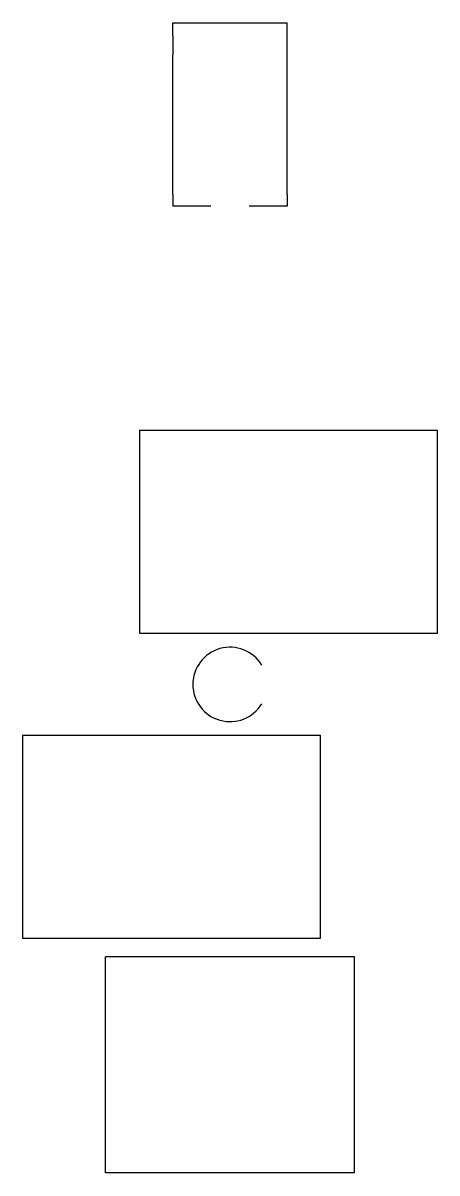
# Model space of a CAD drawing. Extents: x -16.3 to 16.3, y -44.2 to 46.3.
import ezdxf

# ---------------------------------------------------------------- set-up
doc = ezdxf.new("R2010")
doc.units = 0
doc.header["$MEASUREMENT"] = 0
doc.layers.add('MODELSKETCH_VISIBLE', color=7, linetype='CONTINUOUS')

msp = doc.modelspace()

# ---------------------------------------------------------------- linework, layer by layer
at = {"layer": 'MODELSKETCH_VISIBLE'}
for p, q in [((-4.5, 45.3), (-4.5, 46.3)), ((-4.5, 46.3), (4.5, 46.3)), ((4.5, 45.3), (4.5, 46.3)), ((-4.5, 45.3), (-4.5, 43.8)), ((4.5, 43.8), (4.5, 45.3)), ((-4.5, 42.8), (-4.5, 43.8)), ((4.5, 42.8), (4.5, 43.8)), ((-4.5, 32.8), (-4.5, 42.8)), ((4.5, 32.8), (4.5, 42.8)), ((-4.5, 32.8), (-4.5, 31.9)), ((4.5, 32.8), (4.5, 31.9)), ((-1.5, 31.9), (-4.5, 31.9)), ((4.5, 31.9), (1.5, 31.9)), ((-7.1, -1.739), (-7.1, 14.261)), ((-7.1, 14.261), (-4.15, 14.261)), ((-4.15, 14.261), (1.35, 14.261)), ((1.35, 14.261), (2.2, 14.261)), ((2.2, 14.261), (7.7, 14.261)), ((7.7, 14.261), (8.55, 14.261)), ((8.55, 14.261), (14.05, 14.261)), ((14.05, 14.261), (16.3, 14.261)), ((16.3, 14.261), (16.3, -1.739)), ((-4.15, -1.739), (-7.1, -1.739)), ((1.35, -1.739), (-4.15, -1.739)), ((2.2, -1.739), (1.35, -1.739)), ((7.7, -1.739), (2.2, -1.739)), ((8.55, -1.739), (7.7, -1.739)), ((14.05, -1.739), (8.55, -1.739)), ((16.3, -1.739), (14.05, -1.739)), ((-16.3, -9.739), (-14.05, -9.739)), ((-16.3, -25.739), (-16.3, -9.739)), ((-14.05, -9.739), (-8.55, -9.739)), ((-8.55, -9.739), (-7.7, -9.739)), ((-7.7, -9.739), (-2.2, -9.739)), ((-2.2, -9.739), (-1.35, -9.739)), ((-1.35, -9.739), (4.15, -9.739)), ((4.15, -9.739), (7.1, -9.739)), ((7.1, -9.739), (7.1, -25.739)), ((-14.05, -25.739), (-16.3, -25.739)), ((-8.55, -25.739), (-14.05, -25.739)), ((-7.7, -25.739), (-8.55, -25.739)), ((-2.2, -25.739), (-7.7, -25.739)), ((-1.35, -25.739), (-2.2, -25.739)), ((4.15, -25.739), (-1.35, -25.739)), ((7.1, -25.739), (4.15, -25.739)), ((9.8, -27.175), (-9.8, -27.175)), ((-9.8, -44.175), (-9.8, -27.175)), ((9.8, -44.175), (9.8, -27.175)), ((9.8, -44.175), (-9.8, -44.175))]:
    msp.add_line(p, q, dxfattribs=at)
msp.add_arc((0, -5.739), 2.925, 31.2733, 328.7267, dxfattribs=at)

doc.saveas('drawing.dxf')
